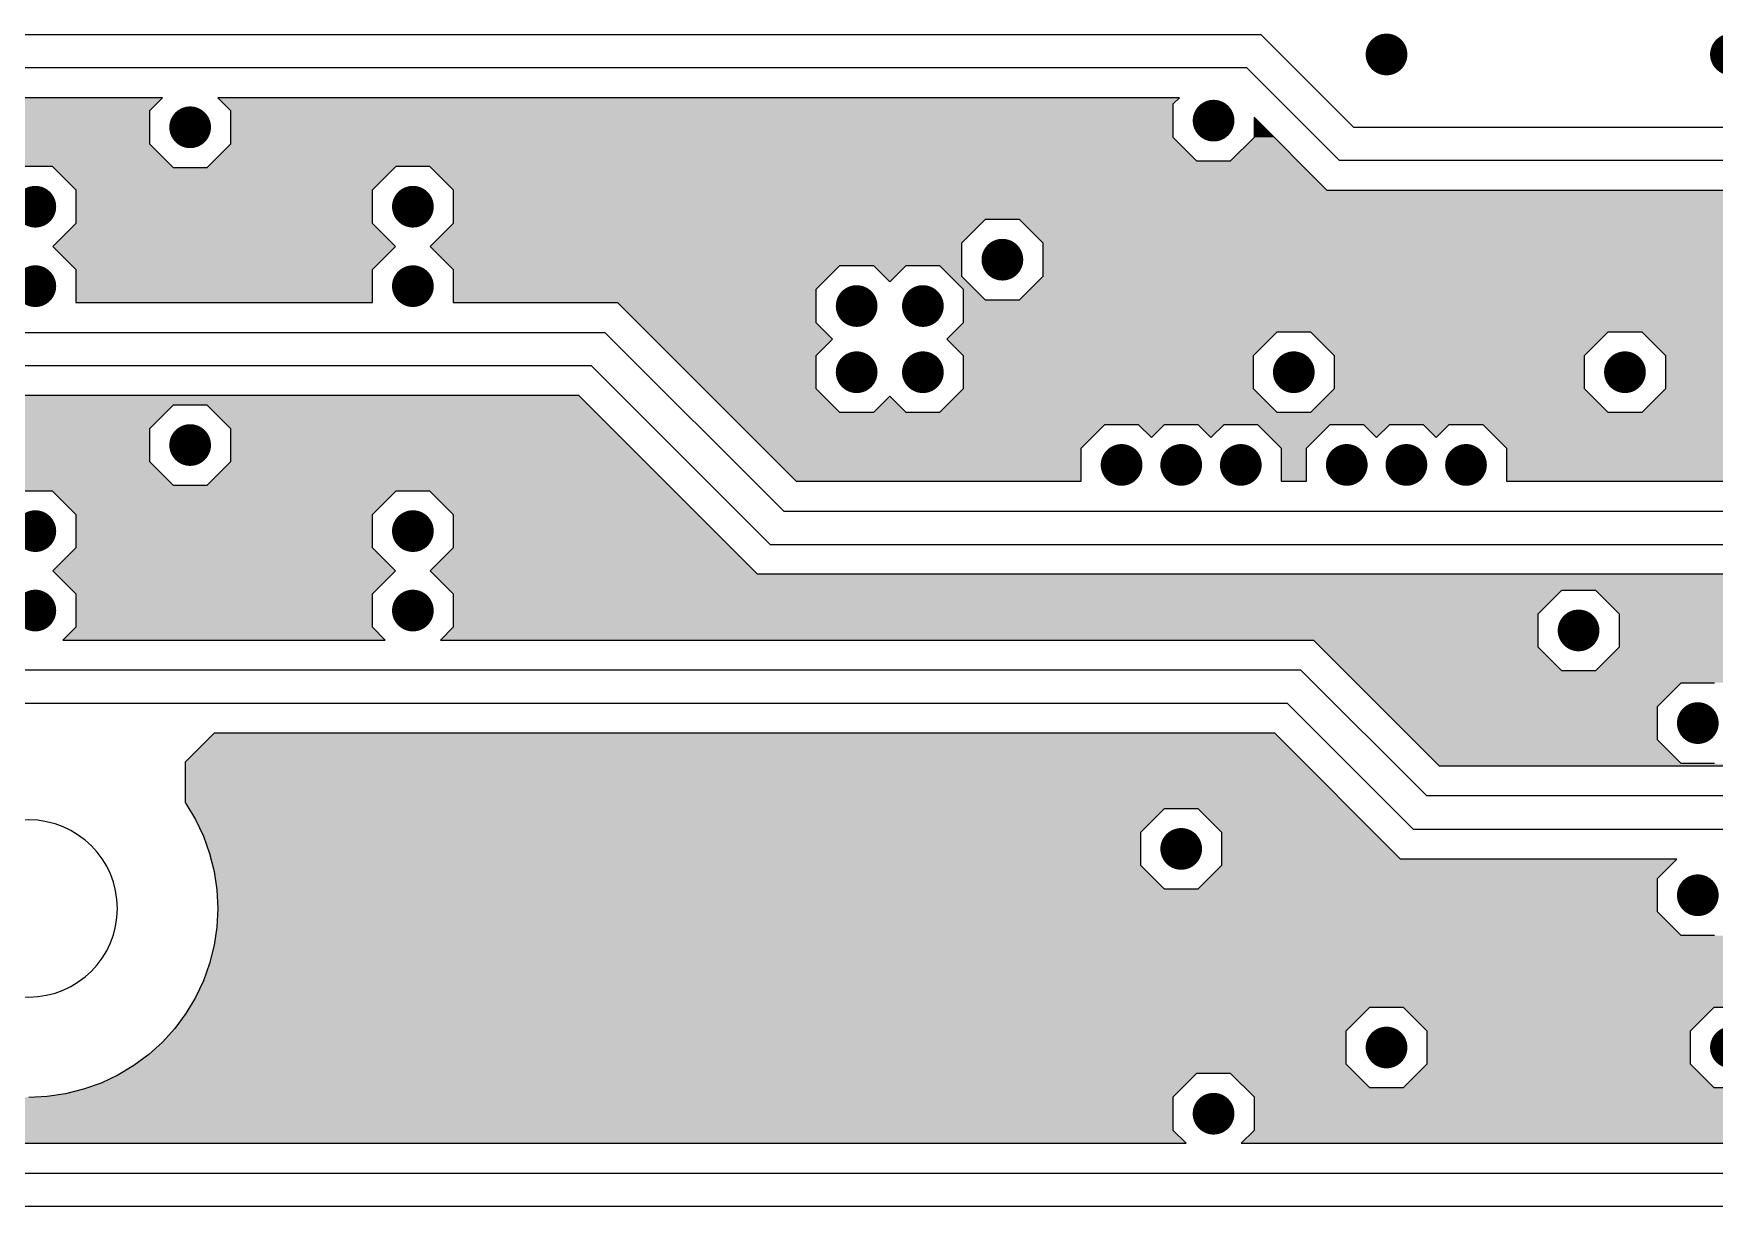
# Model space of a CAD drawing. Extents: x 295 to 953, y 10 to 290.
# Drawn here: x 693.4 to 746.6, y 158.3 to 195.5 of the extents above; entities that cross this region are included whole.
import ezdxf

# ---------------------------------------------------------------- set-up
doc = ezdxf.new("R2010")
doc.units = 0
doc.header["$LTSCALE"] = 5
doc.header["$MEASUREMENT"] = 0
doc.layers.get('0').update_dxf_attribs({"linetype": 'CONTINUOUS', "lineweight": 25})
doc.layers.add('L3-INT2_GBR', color=2, linetype='CONTINUOUS')

msp = doc.modelspace()

# ---------------------------------------------------------------- linework, layer by layer
at = {"color": 7, "const_width": 0.66}
for points in [[(736.582, 194.804, -1), (735.922, 194.804, -1)], [(747.478, 194.804, -1), (746.818, 194.804, -1)], [(698.731, 192.499, -1), (698.071, 192.499, -1)], [(731.11, 192.709, -1), (730.45, 192.709, -1)], [(693.833, 189.985, -1), (693.173, 189.985, -1)], [(705.778, 189.985, -1), (705.118, 189.985, -1)], [(724.428, 188.308, -1), (723.768, 188.308, -1)], [(693.833, 187.47, -1), (693.173, 187.47, -1)], [(705.778, 187.47, -1), (705.118, 187.47, -1)], [(719.818, 186.841, -1), (719.158, 186.841, -1)], [(721.913, 186.841, -1), (721.253, 186.841, -1)], [(719.818, 184.746, -1), (719.158, 184.746, -1)], [(721.913, 184.746, -1), (721.253, 184.746, -1)], [(733.648, 184.746, -1), (732.988, 184.746, -1)], [(744.125, 184.746, -1), (743.465, 184.746, -1)], [(698.731, 182.441, -1), (698.071, 182.441, -1)], [(728.2, 181.812, -1), (727.54, 181.812, -1)], [(730.085, 181.812, -1), (729.425, 181.812, -1)], [(731.971, 181.812, -1), (731.311, 181.812, -1)], [(735.324, 181.812, -1), (734.664, 181.812, -1)], [(737.21, 181.812, -1), (736.55, 181.812, -1)], [(739.096, 181.812, -1), (738.436, 181.812, -1)], [(693.833, 179.717, -1), (693.173, 179.717, -1)], [(705.778, 179.717, -1), (705.118, 179.717, -1)], [(693.833, 177.202, -1), (693.173, 177.202, -1)], [(705.778, 177.202, -1), (705.118, 177.202, -1)], [(742.658, 176.573, -1), (741.998, 176.573, -1)], [(746.43, 173.64, -1), (745.77, 173.64, -1)], [(730.085, 169.658, -1), (729.425, 169.658, -1)], [(746.43, 168.191, -1), (745.77, 168.191, -1)], [(736.582, 163.372, -1), (735.922, 163.372, -1)], [(747.478, 163.372, -1), (746.818, 163.372, -1)], [(731.11, 161.276, -1), (730.45, 161.276, -1)]]:
    msp.add_lwpolyline(points, format="xyb", close=True, dxfattribs=at)
at = {"layer": 'L3-INT2_GBR', "color": 7}
for p, q in [((682.607, 195.433), (732.27, 195.433)), ((735.204, 192.499), (732.27, 195.433)), ((731.834, 194.385), (683.042, 194.385)), ((731.834, 194.385), (734.768, 191.451)), ((697.529, 193.436), (691.814, 193.436)), ((697.122, 193.029), (697.529, 193.436)), ((697.122, 191.969), (697.122, 193.029)), ((699.272, 193.436), (699.679, 193.029)), ((729.699, 193.436), (699.272, 193.436)), ((699.679, 193.029), (699.679, 191.969)), ((729.501, 193.238), (729.699, 193.436)), ((729.501, 192.179), (729.501, 193.238)), ((732.059, 192.819), (732.059, 192.179)), ((734.375, 190.503), (732.059, 192.819)), ((735.204, 192.499), (775.437, 192.499)), ((697.871, 191.22), (697.122, 191.969)), ((699.679, 191.969), (698.93, 191.22)), ((730.25, 191.43), (729.501, 192.179)), ((732.059, 192.179), (731.31, 191.43)), ((775.856, 191.451), (734.768, 191.451)), ((692.974, 191.263), (694.033, 191.263)), ((694.033, 191.263), (694.782, 190.514)), ((698.93, 191.22), (697.871, 191.22)), ((704.169, 190.514), (704.918, 191.263)), ((704.918, 191.263), (705.977, 191.263)), ((705.977, 191.263), (706.726, 190.514)), ((731.31, 191.43), (730.25, 191.43)), ((694.782, 190.514), (694.782, 189.455)), ((704.169, 189.455), (704.169, 190.514)), ((706.726, 190.514), (706.726, 189.455)), ((776.249, 190.503), (734.375, 190.503)), ((694.782, 189.455), (694.054, 188.727)), ((704.897, 188.727), (704.169, 189.455)), ((706.726, 189.455), (705.999, 188.727)), ((722.819, 188.838), (723.568, 189.587)), ((723.568, 189.587), (724.627, 189.587)), ((724.627, 189.587), (725.376, 188.838)), ((722.819, 187.778), (722.819, 188.838)), ((725.376, 188.838), (725.376, 187.778)), ((694.054, 188.727), (694.782, 188)), ((704.169, 188), (704.897, 188.727)), ((705.999, 188.727), (706.726, 188)), ((694.782, 188), (694.782, 186.952)), ((704.169, 186.952), (704.169, 188)), ((706.726, 188), (706.726, 186.952)), ((718.209, 187.371), (718.958, 188.12)), ((718.958, 188.12), (720.017, 188.12)), ((720.017, 188.12), (720.535, 187.602)), ((720.535, 187.602), (721.053, 188.12)), ((721.053, 188.12), (722.113, 188.12)), ((722.113, 188.12), (722.862, 187.371)), ((723.568, 187.029), (722.819, 187.778)), ((725.376, 187.778), (724.627, 187.029)), ((718.209, 186.312), (718.209, 187.371)), ((722.862, 187.371), (722.862, 186.312)), ((694.782, 186.952), (704.169, 186.952)), ((706.726, 186.952), (711.917, 186.952)), ((711.917, 186.952), (717.575, 181.294)), ((724.627, 187.029), (723.568, 187.029)), ((718.727, 185.794), (718.209, 186.312)), ((722.862, 186.312), (722.344, 185.794)), ((682.816, 186.003), (711.525, 186.003)), ((717.182, 180.345), (711.525, 186.003)), ((718.209, 185.275), (718.727, 185.794)), ((722.344, 185.794), (722.862, 185.275)), ((732.039, 185.275), (732.788, 186.025)), ((732.788, 186.025), (733.847, 186.025)), ((733.847, 186.025), (734.597, 185.275)), ((742.517, 185.275), (743.266, 186.025)), ((743.266, 186.025), (744.325, 186.025)), ((744.325, 186.025), (745.074, 185.275)), ((718.209, 184.216), (718.209, 185.275)), ((722.862, 185.275), (722.862, 184.216)), ((732.039, 184.216), (732.039, 185.275)), ((734.597, 185.275), (734.597, 184.216)), ((742.517, 184.216), (742.517, 185.275)), ((745.074, 185.275), (745.074, 184.216)), ((683.252, 184.955), (711.089, 184.955)), ((716.747, 179.298), (711.089, 184.955)), ((710.696, 184.007), (683.645, 184.007)), ((716.354, 178.349), (710.696, 184.007)), ((718.958, 183.467), (718.209, 184.216)), ((722.862, 184.216), (722.113, 183.467)), ((732.788, 183.467), (732.039, 184.216)), ((734.597, 184.216), (733.847, 183.467)), ((743.266, 183.467), (742.517, 184.216)), ((745.074, 184.216), (744.325, 183.467)), ((697.122, 182.97), (697.871, 183.719)), ((697.871, 183.719), (698.93, 183.719)), ((698.93, 183.719), (699.679, 182.97)), ((720.017, 183.467), (718.958, 183.467)), ((720.535, 183.985), (720.017, 183.467)), ((721.053, 183.467), (720.535, 183.985)), ((722.113, 183.467), (721.053, 183.467)), ((733.847, 183.467), (732.788, 183.467)), ((744.325, 183.467), (743.266, 183.467)), ((697.122, 181.911), (697.122, 182.97)), ((699.679, 182.97), (699.679, 181.911)), ((726.591, 182.342), (727.34, 183.091)), ((727.34, 183.091), (728.399, 183.091)), ((728.399, 183.091), (728.812, 182.678)), ((728.812, 182.678), (729.226, 183.091)), ((729.226, 183.091), (730.285, 183.091)), ((730.285, 183.091), (730.698, 182.678)), ((730.698, 182.678), (731.112, 183.091)), ((731.112, 183.091), (732.171, 183.091)), ((732.171, 183.091), (732.92, 182.342)), ((733.715, 182.342), (734.465, 183.091)), ((734.465, 183.091), (735.524, 183.091)), ((735.524, 183.091), (735.936, 182.678)), ((735.936, 182.678), (736.351, 183.091)), ((736.351, 183.091), (737.41, 183.091)), ((737.41, 183.091), (737.822, 182.678)), ((737.822, 182.678), (738.236, 183.091)), ((738.236, 183.091), (739.296, 183.091)), ((739.296, 183.091), (740.045, 182.342)), ((697.871, 181.162), (697.122, 181.911)), ((699.679, 181.911), (698.93, 181.162)), ((726.591, 181.294), (726.591, 182.342)), ((732.92, 182.342), (732.92, 181.294)), ((733.715, 181.294), (733.715, 182.342)), ((740.045, 182.342), (740.045, 181.294)), ((692.974, 180.995), (694.033, 180.995)), ((694.033, 180.995), (694.782, 180.246)), ((698.93, 181.162), (697.871, 181.162)), ((704.169, 180.246), (704.918, 180.995)), ((704.918, 180.995), (705.977, 180.995)), ((705.977, 180.995), (706.726, 180.246)), ((717.575, 181.294), (726.591, 181.294)), ((732.92, 181.294), (733.715, 181.294)), ((740.045, 181.294), (767.71, 181.294)), ((717.182, 180.345), (768.103, 180.345)), ((694.782, 180.246), (694.782, 179.187)), ((704.169, 179.187), (704.169, 180.246)), ((706.726, 180.246), (706.726, 179.187)), ((716.747, 179.298), (768.539, 179.298)), ((694.782, 179.187), (694.054, 178.459)), ((704.897, 178.459), (704.169, 179.187)), ((706.726, 179.187), (705.999, 178.459)), ((694.054, 178.459), (694.782, 177.732)), ((704.169, 177.732), (704.897, 178.459)), ((705.999, 178.459), (706.726, 177.732)), ((768.931, 178.349), (716.354, 178.349)), ((694.782, 177.732), (694.782, 176.672)), ((704.169, 176.672), (704.169, 177.732)), ((706.726, 177.732), (706.726, 176.672)), ((741.05, 177.103), (741.799, 177.852)), ((741.799, 177.852), (742.858, 177.852)), ((742.858, 177.852), (743.607, 177.103)), ((741.05, 176.044), (741.05, 177.103)), ((743.607, 177.103), (743.607, 176.044)), ((694.782, 176.672), (694.375, 176.265)), ((704.576, 176.265), (704.169, 176.672)), ((706.726, 176.672), (706.319, 176.265)), ((694.375, 176.265), (704.576, 176.265)), ((706.319, 176.265), (733.937, 176.265)), ((733.937, 176.265), (737.918, 172.283)), ((741.799, 175.295), (741.05, 176.044)), ((743.607, 176.044), (742.858, 175.295)), ((733.544, 175.316), (681.542, 175.316)), ((733.544, 175.316), (737.525, 171.335)), ((742.858, 175.295), (741.799, 175.295)), ((744.822, 174.169), (745.571, 174.918)), ((745.571, 174.918), (746.63, 174.918)), ((681.978, 174.268), (733.108, 174.268)), ((737.09, 170.287), (733.108, 174.268)), ((744.822, 173.11), (744.822, 174.169)), ((699.16, 173.32), (698.239, 172.399)), ((732.716, 173.32), (699.16, 173.32)), ((736.697, 169.338), (732.716, 173.32)), ((745.571, 172.361), (744.822, 173.11)), ((698.239, 172.399), (698.239, 171.135)), ((746.63, 172.361), (745.571, 172.361)), ((737.918, 172.283), (756.987, 172.283)), ((756.594, 171.335), (737.525, 171.335)), ((698.239, 171.135), (698.267, 171.095)), ((698.267, 171.095), (698.569, 170.592)), ((728.477, 170.188), (729.226, 170.937)), ((729.226, 170.937), (730.285, 170.937)), ((730.285, 170.937), (731.034, 170.188)), ((698.569, 170.592), (698.82, 170.061)), ((728.477, 169.129), (728.477, 170.188)), ((731.034, 170.188), (731.034, 169.129)), ((737.09, 170.287), (756.159, 170.287)), ((698.82, 170.061), (699.018, 169.508)), ((699.018, 169.508), (699.161, 168.939)), ((729.226, 168.379), (728.477, 169.129)), ((731.034, 169.129), (730.285, 168.379)), ((745.439, 169.338), (736.697, 169.338)), ((744.822, 168.721), (745.439, 169.338)), ((699.161, 168.939), (699.247, 168.358)), ((744.822, 167.662), (744.822, 168.721)), ((699.247, 168.358), (699.275, 167.772)), ((730.285, 168.379), (729.226, 168.379)), ((699.275, 167.772), (699.247, 167.186)), ((745.571, 166.913), (744.822, 167.662)), ((699.247, 167.186), (699.161, 166.606)), ((699.161, 166.606), (699.018, 166.036)), ((746.63, 166.913), (745.571, 166.913)), ((699.018, 166.036), (698.82, 165.484)), ((698.82, 165.484), (698.569, 164.952)), ((698.569, 164.952), (698.267, 164.449)), ((698.267, 164.449), (697.917, 163.977)), ((734.973, 163.901), (735.722, 164.65)), ((735.722, 164.65), (736.781, 164.65)), ((736.781, 164.65), (737.53, 163.901)), ((745.869, 163.901), (746.618, 164.65)), ((746.618, 164.65), (747.678, 164.65)), ((697.917, 163.977), (697.524, 163.542)), ((734.973, 162.842), (734.973, 163.901)), ((737.53, 163.901), (737.53, 162.842)), ((745.869, 162.842), (745.869, 163.901)), ((697.524, 163.542), (697.089, 163.149)), ((696.617, 162.799), (696.114, 162.497)), ((697.089, 163.149), (696.617, 162.799)), ((735.722, 162.093), (734.973, 162.842)), ((737.53, 162.842), (736.781, 162.093)), ((746.618, 162.093), (745.869, 162.842)), ((695.582, 162.246), (695.03, 162.048)), ((696.114, 162.497), (695.582, 162.246)), ((729.501, 161.806), (730.25, 162.555)), ((730.25, 162.555), (731.31, 162.555)), ((731.31, 162.555), (732.059, 161.806)), ((693.88, 161.819), (693.294, 161.791)), ((694.46, 161.905), (693.88, 161.819)), ((695.03, 162.048), (694.46, 161.905)), ((729.501, 160.747), (729.501, 161.806)), ((732.059, 161.806), (732.059, 160.747)), ((736.781, 162.093), (735.722, 162.093)), ((747.678, 162.093), (746.618, 162.093)), ((729.909, 160.339), (729.501, 160.747)), ((732.059, 160.747), (731.651, 160.339)), ((685.95, 160.339), (729.909, 160.339)), ((731.651, 160.339), (767.903, 160.339)), ((685.557, 159.39), (768.296, 159.39)), ((768.732, 158.343), (685.121, 158.343))]:
    msp.add_line(p, q, dxfattribs=at)
for start, end in [(0, 180), (180, 0)]:
    msp.add_arc((693.294, 167.772), 2.805, start, end, dxfattribs=at)
for points in [[(697.122, 193.029), (697.529, 193.436), (692.221, 193.029), (691.814, 193.436)], [(697.529, 193.436), (697.529, 193.436), (691.814, 193.436), (697.529, 193.436)], [(697.122, 191.969), (697.122, 193.029), (692.221, 191.969), (692.221, 193.029)], [(729.501, 193.238), (729.699, 193.436), (699.47, 193.238), (699.272, 193.436)], [(729.699, 193.436), (729.699, 193.436), (699.272, 193.436), (718.958, 193.436)], [(729.501, 193.029), (729.501, 193.238), (699.679, 193.029), (699.47, 193.238)], [(729.501, 192.179), (729.501, 193.029), (699.679, 192.179), (699.679, 193.029)], [(729.699, 193.436), (729.699, 193.436), (723.568, 193.436), (729.699, 193.436)], [(732.699, 192.179), (732.059, 192.819), (732.059, 192.179), (732.059, 192.819)], [(697.828, 191.263), (697.122, 191.969), (691.515, 191.263), (692.221, 191.969)], [(730.25, 191.43), (729.711, 191.969), (699.14, 191.43), (699.679, 191.969)], [(729.711, 191.969), (729.501, 192.179), (699.679, 191.969), (699.679, 192.179)], [(733.448, 191.43), (732.788, 192.09), (731.31, 191.43), (731.97, 192.09)], [(732.788, 192.09), (732.699, 192.179), (731.97, 192.09), (732.059, 192.179)], [(697.828, 191.263), (697.828, 191.263), (694.033, 191.263), (692.974, 191.263)], [(697.871, 191.22), (697.828, 191.263), (694.076, 191.22), (694.033, 191.263)], [(704.169, 190.514), (704.875, 191.22), (694.782, 190.514), (694.076, 191.22)], [(704.875, 191.22), (704.918, 191.263), (698.93, 191.22), (698.973, 191.263)], [(733.615, 191.263), (733.448, 191.43), (698.973, 191.263), (699.14, 191.43)], [(733.615, 191.263), (733.615, 191.263), (705.977, 191.263), (704.918, 191.263)], [(734.364, 190.514), (733.615, 191.263), (706.726, 190.514), (705.977, 191.263)], [(704.169, 189.455), (704.169, 190.514), (694.782, 189.455), (694.782, 190.514)], [(734.375, 190.503), (734.364, 190.514), (706.726, 190.503), (706.726, 190.514)], [(778.47, 189.754), (777.721, 190.503), (706.726, 189.754), (706.726, 190.503)], [(704.897, 188.727), (704.169, 189.455), (694.054, 188.727), (694.782, 189.455)], [(722.819, 188.838), (723.436, 189.455), (706.109, 188.838), (706.726, 189.455)], [(817.955, 189.587), (817.955, 189.754), (706.726, 189.587), (706.726, 189.754)], [(723.436, 189.455), (723.568, 189.587), (706.726, 189.455), (706.726, 189.587)], [(755.21, 189.587), (755.21, 189.587), (724.627, 189.587), (723.568, 189.587)], [(754.461, 188.838), (755.21, 189.587), (725.376, 188.838), (724.627, 189.587)], [(722.819, 188.727), (722.819, 188.838), (705.999, 188.727), (706.109, 188.838)], [(754.461, 187.778), (754.461, 188.838), (725.376, 187.778), (725.376, 188.838)], [(704.169, 188), (704.896, 188.727), (694.782, 188), (694.054, 188.727)], [(722.819, 188.12), (722.819, 188.727), (706.606, 188.12), (705.999, 188.727)], [(704.169, 186.952), (704.169, 188), (694.782, 186.952), (694.782, 188)], [(718.837, 188), (718.958, 188.12), (706.726, 188), (706.606, 188.12)], [(718.209, 187.371), (718.837, 188), (706.726, 187.371), (706.726, 188)], [(721.053, 188.12), (721.053, 188.12), (720.017, 188.12), (718.958, 188.12)], [(720.535, 187.602), (721.053, 188.12), (720.535, 187.602), (720.017, 188.12)], [(722.819, 188.12), (722.819, 188.12), (722.113, 188.12), (721.053, 188.12)], [(722.819, 187.778), (722.819, 188.12), (722.454, 187.778), (722.113, 188.12)], [(723.226, 187.371), (722.819, 187.778), (722.862, 187.371), (722.454, 187.778)], [(755.21, 187.029), (754.461, 187.778), (724.627, 187.029), (725.376, 187.778)], [(718.209, 186.952), (718.209, 187.371), (706.726, 186.952), (706.726, 187.371)], [(723.568, 187.029), (723.226, 187.371), (722.862, 187.029), (722.862, 187.371)], [(718.209, 186.952), (718.209, 186.952), (711.917, 186.952), (706.726, 186.952)], [(718.209, 186.312), (718.209, 186.952), (712.557, 186.312), (711.917, 186.952)], [(772.692, 186.952), (772.769, 187.029), (722.862, 186.952), (722.862, 187.029)], [(772.692, 186.312), (772.692, 186.952), (722.862, 186.312), (722.862, 186.952)], [(718.727, 185.794), (718.209, 186.312), (713.076, 185.794), (712.557, 186.312)], [(772.692, 186.025), (772.692, 186.312), (722.575, 186.025), (722.862, 186.312)], [(718.209, 185.275), (718.727, 185.794), (713.594, 185.275), (713.076, 185.794)], [(732.557, 185.794), (732.788, 186.025), (722.344, 185.794), (722.575, 186.025)], [(732.039, 185.275), (732.557, 185.794), (722.862, 185.275), (722.344, 185.794)], [(743.266, 186.025), (743.266, 186.025), (733.847, 186.025), (732.788, 186.025)], [(742.517, 185.275), (743.266, 186.025), (734.597, 185.275), (733.847, 186.025)], [(749.971, 186.025), (749.971, 186.025), (744.325, 186.025), (743.266, 186.025)], [(749.222, 185.275), (749.971, 186.025), (745.074, 185.275), (744.325, 186.025)], [(718.209, 184.216), (718.209, 185.275), (714.653, 184.216), (713.594, 185.275)], [(732.039, 184.216), (732.039, 185.275), (722.862, 184.216), (722.862, 185.275)], [(742.517, 184.216), (742.517, 185.275), (734.597, 184.216), (734.597, 185.275)], [(749.222, 184.216), (749.222, 185.275), (745.074, 184.216), (745.074, 185.275)], [(710.983, 183.719), (710.696, 184.007), (683.357, 183.719), (683.645, 184.007)], [(710.696, 184.007), (710.696, 184.007), (697.871, 184.007), (710.696, 184.007)], [(718.958, 183.467), (718.209, 184.216), (715.402, 183.467), (714.653, 184.216)], [(732.788, 183.467), (732.039, 184.216), (722.113, 183.467), (722.862, 184.216)], [(743.266, 183.467), (742.517, 184.216), (733.847, 183.467), (734.597, 184.216)], [(749.971, 183.467), (749.222, 184.216), (744.325, 183.467), (745.074, 184.216)], [(697.871, 183.719), (697.871, 183.719), (691.472, 183.719), (690.413, 183.719)], [(697.122, 182.97), (697.871, 183.719), (692.221, 182.97), (691.472, 183.719)], [(710.983, 183.719), (710.983, 183.719), (698.93, 183.719), (697.871, 183.719)], [(711.733, 182.97), (710.983, 183.719), (699.679, 182.97), (698.93, 183.719)], [(769.507, 183.091), (769.883, 183.467), (715.778, 183.091), (715.402, 183.467)], [(721.053, 183.467), (720.535, 183.985), (720.017, 183.467), (720.535, 183.985)], [(697.122, 181.911), (697.122, 182.97), (692.221, 181.911), (692.221, 182.97)], [(712.792, 181.911), (711.733, 182.97), (699.679, 181.911), (699.679, 182.97)], [(726.591, 182.342), (727.34, 183.091), (716.527, 182.342), (715.778, 183.091)], [(729.226, 183.091), (729.226, 183.091), (728.399, 183.091), (727.34, 183.091)], [(728.812, 182.678), (729.226, 183.091), (728.812, 182.678), (728.399, 183.091)], [(731.112, 183.091), (731.112, 183.091), (730.285, 183.091), (729.226, 183.091)], [(730.698, 182.678), (731.112, 183.091), (730.698, 182.678), (730.285, 183.091)], [(734.465, 183.091), (734.465, 183.091), (732.171, 183.091), (731.112, 183.091)], [(733.715, 182.342), (734.465, 183.091), (732.92, 182.342), (732.171, 183.091)], [(736.351, 183.091), (736.351, 183.091), (735.524, 183.091), (734.465, 183.091)], [(735.936, 182.678), (736.351, 183.091), (735.936, 182.678), (735.524, 183.091)], [(738.236, 183.091), (738.236, 183.091), (737.41, 183.091), (736.351, 183.091)], [(737.822, 182.678), (738.236, 183.091), (737.822, 182.678), (737.41, 183.091)], [(769.507, 183.091), (769.507, 183.091), (739.296, 183.091), (738.236, 183.091)], [(768.758, 182.342), (769.507, 183.091), (740.045, 182.342), (739.296, 183.091)], [(697.871, 181.162), (697.122, 181.911), (691.472, 181.162), (692.221, 181.911)], [(713.541, 181.162), (712.792, 181.911), (698.93, 181.162), (699.679, 181.911)], [(726.591, 181.294), (726.591, 182.342), (717.575, 181.294), (716.527, 182.342)], [(733.715, 181.294), (733.715, 182.342), (732.92, 181.294), (732.92, 182.342)], [(767.71, 181.294), (768.758, 182.342), (740.045, 181.294), (740.045, 182.342)], [(713.708, 180.995), (713.541, 181.162), (559.126, 180.995), (559.292, 181.162)], [(704.918, 180.995), (704.918, 180.995), (694.033, 180.995), (692.974, 180.995)], [(704.169, 180.246), (704.918, 180.995), (694.782, 180.246), (694.033, 180.995)], [(713.708, 180.995), (713.708, 180.995), (705.977, 180.995), (704.918, 180.995)], [(714.457, 180.246), (713.708, 180.995), (706.726, 180.246), (705.977, 180.995)], [(704.169, 179.187), (704.169, 180.246), (694.782, 179.187), (694.782, 180.246)], [(715.516, 179.187), (714.457, 180.246), (706.726, 179.187), (706.726, 180.246)], [(704.897, 178.459), (704.169, 179.187), (694.054, 178.459), (694.782, 179.187)], [(716.244, 178.459), (715.516, 179.187), (705.999, 178.459), (706.726, 179.187)], [(704.169, 177.732), (704.896, 178.459), (694.782, 177.732), (694.054, 178.459)], [(716.354, 178.349), (716.244, 178.459), (706.109, 178.349), (705.999, 178.459)], [(773.65, 177.852), (774.147, 178.349), (706.606, 177.852), (706.109, 178.349)], [(704.169, 176.672), (704.169, 177.732), (694.782, 176.672), (694.782, 177.732)], [(741.678, 177.732), (741.799, 177.852), (706.726, 177.732), (706.606, 177.852)], [(741.05, 177.103), (741.678, 177.732), (706.726, 177.103), (706.726, 177.732)], [(749.133, 177.852), (749.133, 177.852), (742.858, 177.852), (741.799, 177.852)], [(748.384, 177.103), (749.133, 177.852), (743.607, 177.103), (742.858, 177.852)], [(741.05, 176.672), (741.05, 177.103), (706.726, 176.672), (706.726, 177.103)], [(748.384, 176.044), (748.384, 177.103), (743.607, 176.044), (743.607, 177.103)], [(704.576, 176.265), (704.169, 176.672), (694.375, 176.265), (694.782, 176.672)], [(741.05, 176.265), (741.05, 176.672), (706.319, 176.265), (706.726, 176.672)], [(741.05, 176.265), (741.05, 176.265), (733.937, 176.265), (706.319, 176.265)], [(741.05, 176.044), (741.05, 176.265), (734.158, 176.044), (733.937, 176.265)], [(741.799, 175.295), (741.05, 176.044), (734.907, 175.295), (734.158, 176.044)], [(749.133, 175.295), (748.384, 176.044), (742.858, 175.295), (743.607, 176.044)], [(752.575, 174.918), (752.575, 175.295), (735.283, 174.918), (734.907, 175.295)], [(744.822, 174.169), (745.571, 174.918), (736.032, 174.169), (735.283, 174.918)], [(752.575, 174.918), (752.575, 174.918), (746.63, 174.918), (745.571, 174.918)], [(744.822, 173.11), (744.822, 174.169), (737.091, 173.11), (736.032, 174.169)], [(733.636, 172.399), (732.716, 173.32), (698.239, 172.399), (699.159, 173.32)], [(732.716, 173.32), (732.716, 173.32), (729.226, 173.32), (732.716, 173.32)], [(745.571, 172.361), (744.822, 173.11), (737.84, 172.361), (737.091, 173.11)], [(734.9, 171.135), (733.636, 172.399), (698.239, 171.135), (698.239, 172.399)], [(771.885, 172.283), (771.962, 172.361), (737.918, 172.283), (737.84, 172.361)], [(771.885, 172.283), (771.885, 172.283), (756.987, 172.283), (737.918, 172.283)], [(734.94, 171.095), (734.9, 171.135), (698.267, 171.095), (698.239, 171.135)], [(735.098, 170.937), (734.94, 171.095), (698.362, 170.937), (698.267, 171.095)], [(728.881, 170.592), (729.226, 170.937), (698.569, 170.592), (698.362, 170.937)], [(735.098, 170.937), (735.098, 170.937), (730.285, 170.937), (729.226, 170.937)], [(735.722, 170.313), (735.098, 170.937), (730.909, 170.313), (730.285, 170.937)], [(728.477, 170.188), (728.881, 170.592), (698.76, 170.188), (698.569, 170.592)], [(728.477, 170.061), (728.477, 170.188), (698.82, 170.061), (698.76, 170.188)], [(735.847, 170.188), (735.722, 170.313), (731.034, 170.188), (730.909, 170.313)], [(736.697, 169.338), (735.847, 170.188), (731.034, 169.338), (731.034, 170.188)], [(728.477, 169.508), (728.477, 170.061), (699.018, 169.508), (698.82, 170.061)], [(728.477, 169.129), (728.477, 169.508), (699.113, 169.129), (699.018, 169.508)], [(728.666, 168.939), (728.477, 169.129), (699.161, 168.939), (699.113, 169.129)], [(744.822, 168.721), (745.229, 169.129), (730.627, 168.721), (731.034, 169.129)], [(745.229, 169.129), (745.439, 169.338), (731.034, 169.129), (731.034, 169.338)], [(729.226, 168.379), (728.666, 168.939), (699.244, 168.379), (699.161, 168.939)], [(744.822, 168.379), (744.822, 168.721), (730.285, 168.379), (730.627, 168.721)], [(744.822, 168.358), (744.822, 168.379), (699.247, 168.358), (699.244, 168.379)], [(744.822, 167.772), (744.822, 168.358), (699.275, 167.772), (699.247, 168.358)], [(745.297, 167.186), (744.822, 167.662), (699.247, 167.186), (699.27, 167.662)], [(744.822, 167.662), (744.822, 167.772), (699.27, 167.662), (699.275, 167.772)], [(745.571, 166.913), (745.297, 167.186), (699.206, 166.913), (699.247, 167.186)], [(752.365, 166.195), (752.365, 166.606), (699.058, 166.195), (699.161, 166.606)], [(752.365, 166.606), (752.365, 166.913), (699.161, 166.606), (699.206, 166.913)], [(752.365, 166.913), (752.365, 166.913), (746.618, 166.913), (746.63, 166.913)], [(752.883, 165.677), (752.524, 166.036), (698.889, 165.677), (699.018, 166.036)], [(752.524, 166.036), (752.365, 166.195), (699.018, 166.036), (699.058, 166.195)], [(752.365, 165.159), (752.69, 165.484), (698.666, 165.159), (698.82, 165.484)], [(752.69, 165.484), (752.883, 165.677), (698.82, 165.484), (698.889, 165.677)], [(752.365, 164.65), (752.365, 164.952), (698.388, 164.65), (698.569, 164.952)], [(752.365, 164.952), (752.365, 165.159), (698.569, 164.952), (698.666, 165.159)], [(735.049, 163.977), (735.521, 164.449), (697.917, 163.977), (698.267, 164.449)], [(735.521, 164.449), (735.722, 164.65), (698.267, 164.449), (698.388, 164.65)], [(746.618, 164.65), (746.618, 164.65), (736.781, 164.65), (735.722, 164.65)], [(745.869, 163.901), (746.618, 164.65), (737.53, 163.901), (736.781, 164.65)], [(752.365, 164.65), (752.365, 164.65), (747.678, 164.65), (746.618, 164.65)], [(734.973, 163.542), (734.973, 163.901), (697.524, 163.542), (697.849, 163.901)], [(734.973, 163.901), (735.049, 163.977), (697.849, 163.901), (697.917, 163.977)], [(745.869, 162.842), (745.869, 163.901), (737.53, 162.842), (737.53, 163.901)], [(734.973, 163.149), (734.973, 163.542), (697.089, 163.149), (697.524, 163.542)], [(735.26, 162.555), (735.016, 162.799), (696.21, 162.555), (696.617, 162.799)], [(735.016, 162.799), (734.973, 162.842), (696.617, 162.799), (696.675, 162.842)], [(734.973, 162.842), (734.973, 163.149), (696.675, 162.842), (697.089, 163.149)], [(746.618, 162.093), (745.869, 162.842), (736.781, 162.093), (737.53, 162.842)], [(729.744, 162.048), (729.942, 162.246), (695.03, 162.048), (695.582, 162.246)], [(729.942, 162.246), (730.193, 162.497), (695.582, 162.246), (696.114, 162.497)], [(730.193, 162.497), (730.25, 162.555), (696.114, 162.497), (696.21, 162.555)], [(735.26, 162.555), (735.26, 162.555), (731.31, 162.555), (730.25, 162.555)], [(735.722, 162.093), (735.26, 162.555), (731.772, 162.093), (731.31, 162.555)], [(729.501, 160.747), (729.501, 161.791), (685.542, 160.747), (684.498, 161.791)], [(729.501, 161.791), (729.501, 161.806), (693.294, 161.791), (693.604, 161.806)], [(729.501, 161.806), (729.515, 161.819), (693.604, 161.806), (693.88, 161.819)], [(729.515, 161.819), (729.6, 161.905), (693.88, 161.819), (694.46, 161.905)], [(729.6, 161.905), (729.744, 162.048), (694.46, 161.905), (695.03, 162.048)], [(769.37, 161.806), (769.657, 162.093), (732.059, 161.806), (731.772, 162.093)], [(768.311, 160.747), (769.37, 161.806), (732.059, 160.747), (732.059, 161.806)], [(729.909, 160.339), (729.501, 160.747), (685.95, 160.339), (685.542, 160.747)], [(767.903, 160.339), (768.311, 160.747), (731.651, 160.339), (732.059, 160.747)]]:
    msp.add_solid(points, dxfattribs=at)

doc.saveas('drawing.dxf')
